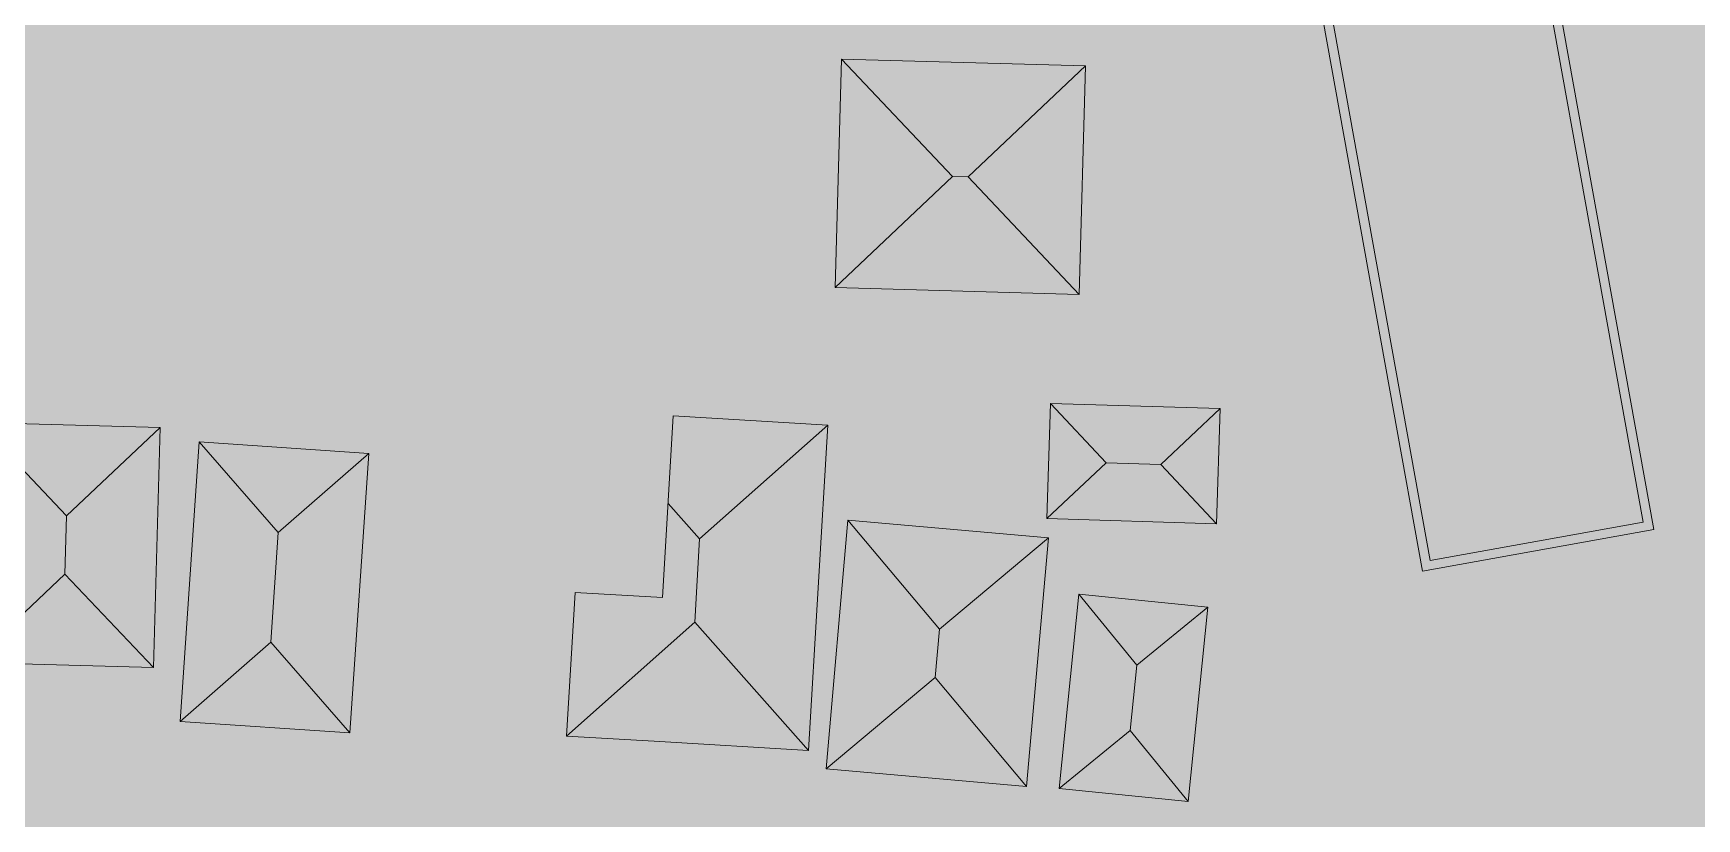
# Model space of a CAD drawing. Header units: metres. Extents: x 305859 to 307221, y 9155922 to 9156786.
# Drawn here: x 306411 to 306491.5, y 9156236.5 to 9156274.5 of the extents above; entities that cross this region are included whole.
import ezdxf

# ---------------------------------------------------------------- set-up
doc = ezdxf.new("R2010")
doc.units = ezdxf.units.M
for name, color, linetype, lineweight, true_color in [('B-BANGUNAN_PENDIDIKAN', 7, 'Continuous', 13, 0x78aadc), ('B-BANGUNAN_PERMUKIMAN', 7, 'Continuous', 13, 0xf0cd8c), ('B-BAYANGAN', 7, 'Continuous', 0, 0x76786c)]:
    doc.layers.add(name, color=color, linetype=linetype, lineweight=lineweight, true_color=true_color)
doc.layers.add('G-PERKERASAN', color=7, linetype='Continuous')

msp = doc.modelspace()

# ---------------------------------------------------------------- hatches: boundary and pattern name
at = {"layer": 'B-BANGUNAN_PENDIDIKAN', "true_color": 0x6290c6}
h = msp.add_hatch(color=153, dxfattribs=at)
h.dxf.hatch_style = 1
h.paths.add_polyline_path([(306489.414, 9156250.526), (306478.223, 9156248.509), (306471.211, 9156287.403), (306482.402, 9156289.42), (306488.86, 9156290.584), (306491.055, 9156278.409), (306484.598, 9156277.245), (306489.414, 9156250.526)])
at = {"layer": 'B-BANGUNAN_PERMUKIMAN', "true_color": 0xec9366}
h = msp.add_hatch(color=33, dxfattribs=at)
h.dxf.hatch_style = 1
h.paths.add_polyline_path([(306455.476, 9156267.608), (306449.797, 9156262.233), (306450.1, 9156273.286), (306455.476, 9156267.608)])
at = {"layer": 'B-BANGUNAN_PERMUKIMAN', "true_color": 0xeb9266}
h = msp.add_hatch(color=33, dxfattribs=at)
h.dxf.hatch_style = 1
h.paths.add_polyline_path([(306461.912, 9156272.963), (306456.234, 9156267.588), (306455.476, 9156267.608), (306450.1, 9156273.286), (306450.1, 9156273.286), (306461.912, 9156272.963)])
at = {"layer": 'B-BANGUNAN_PERMUKIMAN', "true_color": 0xbb7451}
h = msp.add_hatch(color=23, dxfattribs=at)
h.dxf.hatch_style = 1
h.paths.add_polyline_path([(306456.234, 9156267.588), (306461.912, 9156272.963), (306461.61, 9156261.909), (306456.234, 9156267.588)])
at = {"layer": 'B-BANGUNAN_PERMUKIMAN', "true_color": 0xbc7551}
h = msp.add_hatch(color=23, dxfattribs=at)
h.dxf.hatch_style = 1
h.paths.add_polyline_path([(306455.476, 9156267.608), (306456.234, 9156267.588), (306461.61, 9156261.909), (306461.61, 9156261.909), (306449.797, 9156262.233), (306455.476, 9156267.608)])
at = {"layer": 'B-BANGUNAN_PERMUKIMAN', "true_color": 0xec9366}
h = msp.add_hatch(color=33, dxfattribs=at)
h.dxf.hatch_style = 1
h.paths.add_polyline_path([(306460.212, 9156256.627), (306462.914, 9156253.757), (306460.044, 9156251.056), (306460.043, 9156251.056), (306460.16, 9156254.909), (306460.212, 9156256.627)])
at = {"layer": 'B-BANGUNAN_PERMUKIMAN', "true_color": 0xeb9266}
h = msp.add_hatch(color=33, dxfattribs=at)
h.dxf.hatch_style = 1
h.paths.add_polyline_path([(306468.424, 9156256.379), (306468.424, 9156256.379), (306465.554, 9156253.677), (306462.914, 9156253.757), (306460.212, 9156256.627), (306468.424, 9156256.379)])
at = {"layer": 'B-BANGUNAN_PERMUKIMAN', "true_color": 0xbb7451}
h = msp.add_hatch(color=23, dxfattribs=at)
h.dxf.hatch_style = 1
h.paths.add_polyline_path([(306465.554, 9156253.677), (306468.424, 9156256.379), (306468.256, 9156250.807), (306465.554, 9156253.677)])
at = {"layer": 'B-BANGUNAN_PERMUKIMAN', "true_color": 0xec9366}
h = msp.add_hatch(color=33, dxfattribs=at)
h.dxf.hatch_style = 1
h.paths.add_polyline_path([(306408.33, 9156255.712), (306412.61, 9156251.187), (306412.532, 9156248.371), (306408.007, 9156244.091), (306408.33, 9156255.712)])
at = {"layer": 'B-BANGUNAN_PERMUKIMAN', "true_color": 0xeb9266}
h = msp.add_hatch(color=33, dxfattribs=at)
h.dxf.hatch_style = 1
h.paths.add_polyline_path([(306412.61, 9156251.187), (306408.33, 9156255.712), (306417.135, 9156255.468), (306417.135, 9156255.468), (306412.61, 9156251.187)])
at = {"layer": 'B-BANGUNAN_PERMUKIMAN', "true_color": 0xed9467}
h = msp.add_hatch(color=21, dxfattribs=at)
h.dxf.hatch_style = 1
h.paths.add_polyline_path([(306443.239, 9156250.075), (306441.714, 9156251.791), (306441.963, 9156256.026), (306449.439, 9156255.586), (306443.239, 9156250.075)])
at = {"layer": 'B-BANGUNAN_PERMUKIMAN', "true_color": 0xc37954}
h = msp.add_hatch(color=23, dxfattribs=at)
h.dxf.hatch_style = 1
h.paths.add_polyline_path([(306448.513, 9156239.843), (306443.002, 9156246.043), (306443.239, 9156250.075), (306449.439, 9156255.586), (306448.513, 9156239.843)])
at = {"layer": 'B-BANGUNAN_PERMUKIMAN', "true_color": 0xbb7451}
h = msp.add_hatch(color=23, dxfattribs=at)
h.dxf.hatch_style = 1
h.paths.add_polyline_path([(306416.812, 9156243.846), (306416.812, 9156243.846), (306412.532, 9156248.371), (306412.61, 9156251.187), (306417.135, 9156255.468), (306416.884, 9156246.432), (306416.812, 9156243.846)])
at = {"layer": 'B-BANGUNAN_PERMUKIMAN', "true_color": 0xed9367}
h = msp.add_hatch(color=21, dxfattribs=at)
h.dxf.hatch_style = 1
h.paths.add_polyline_path([(306422.849, 9156250.39), (306422.486, 9156245.072), (306418.103, 9156241.248), (306419.025, 9156254.772), (306422.849, 9156250.39)])
at = {"layer": 'B-BANGUNAN_PERMUKIMAN', "true_color": 0xea9165}
h = msp.add_hatch(color=33, dxfattribs=at)
h.dxf.hatch_style = 1
h.paths.add_polyline_path([(306422.849, 9156250.39), (306419.025, 9156254.772), (306419.025, 9156254.773), (306427.231, 9156254.213), (306422.849, 9156250.39)])
at = {"layer": 'B-BANGUNAN_PERMUKIMAN', "true_color": 0xba7450}
h = msp.add_hatch(color=23, dxfattribs=at)
h.dxf.hatch_style = 1
h.paths.add_polyline_path([(306426.309, 9156240.689), (306422.486, 9156245.072), (306422.849, 9156250.39), (306427.231, 9156254.213), (306427.231, 9156254.213), (306426.309, 9156240.689)])
at = {"layer": 'B-BANGUNAN_PERMUKIMAN', "true_color": 0xbc7551}
h = msp.add_hatch(color=23, dxfattribs=at)
h.dxf.hatch_style = 1
h.paths.add_polyline_path([(306462.914, 9156253.757), (306465.554, 9156253.677), (306468.256, 9156250.807), (306460.044, 9156251.056), (306462.914, 9156253.757)])
at = {"layer": 'B-BANGUNAN_PERMUKIMAN', "true_color": 0xf19668}
h = msp.add_hatch(color=21, dxfattribs=at)
h.dxf.hatch_style = 1
h.paths.add_polyline_path([(306443.239, 9156250.075), (306443.002, 9156246.043), (306436.803, 9156240.532), (306437.212, 9156247.488), (306441.446, 9156247.239), (306441.714, 9156251.791), (306443.239, 9156250.075)])
at = {"layer": 'B-BANGUNAN_PERMUKIMAN', "true_color": 0xed9467}
h = msp.add_hatch(color=21, dxfattribs=at)
h.dxf.hatch_style = 1
h.paths.add_polyline_path([(306454.843, 9156245.704), (306454.637, 9156243.369), (306449.359, 9156238.943), (306449.359, 9156238.943), (306450.418, 9156250.982), (306454.843, 9156245.704)])
at = {"layer": 'B-BANGUNAN_PERMUKIMAN', "true_color": 0xe99165}
h = msp.add_hatch(color=33, dxfattribs=at)
h.dxf.hatch_style = 1
h.paths.add_polyline_path([(306454.843, 9156245.704), (306450.418, 9156250.982), (306450.418, 9156250.982), (306460.121, 9156250.129), (306454.843, 9156245.704)])
at = {"layer": 'B-BANGUNAN_PERMUKIMAN', "true_color": 0xba7350}
h = msp.add_hatch(color=23, dxfattribs=at)
h.dxf.hatch_style = 1
h.paths.add_polyline_path([(306459.062, 9156238.091), (306454.637, 9156243.369), (306454.843, 9156245.704), (306460.121, 9156250.129), (306459.062, 9156238.091)])
at = {"layer": 'B-BANGUNAN_PERMUKIMAN', "true_color": 0xbc7551}
h = msp.add_hatch(color=23, dxfattribs=at)
h.dxf.hatch_style = 1
h.paths.add_polyline_path([(306412.532, 9156248.371), (306416.812, 9156243.846), (306408.007, 9156244.091), (306412.532, 9156248.371)])
at = {"layer": 'B-BANGUNAN_PERMUKIMAN', "true_color": 0xee9467}
h = msp.add_hatch(color=21, dxfattribs=at)
h.dxf.hatch_style = 1
h.paths.add_polyline_path([(306461.593, 9156247.409), (306464.397, 9156243.969), (306464.075, 9156240.805), (306460.636, 9156238.001), (306460.636, 9156238.001), (306461.593, 9156247.409)])
at = {"layer": 'B-BANGUNAN_PERMUKIMAN', "true_color": 0xe99165}
h = msp.add_hatch(color=33, dxfattribs=at)
h.dxf.hatch_style = 1
h.paths.add_polyline_path([(306467.837, 9156246.774), (306464.397, 9156243.969), (306461.593, 9156247.409), (306467.837, 9156246.774)])
at = {"layer": 'B-BANGUNAN_PERMUKIMAN', "true_color": 0xb97350}
h = msp.add_hatch(color=23, dxfattribs=at)
h.dxf.hatch_style = 1
h.paths.add_polyline_path([(306464.075, 9156240.805), (306464.397, 9156243.969), (306467.837, 9156246.774), (306466.88, 9156237.366), (306464.075, 9156240.805)])
at = {"layer": 'B-BANGUNAN_PERMUKIMAN', "true_color": 0xc27954}
h = msp.add_hatch(color=23, dxfattribs=at)
h.dxf.hatch_style = 1
h.paths.add_polyline_path([(306443.002, 9156246.043), (306448.513, 9156239.843), (306441.037, 9156240.283), (306436.803, 9156240.532), (306436.803, 9156240.532), (306443.002, 9156246.043)])
at = {"layer": 'B-BANGUNAN_PERMUKIMAN', "true_color": 0xbd7652}
h = msp.add_hatch(color=23, dxfattribs=at)
h.dxf.hatch_style = 1
h.paths.add_polyline_path([(306422.486, 9156245.072), (306426.309, 9156240.689), (306418.103, 9156241.248), (306422.486, 9156245.072)])
at = {"layer": 'B-BANGUNAN_PERMUKIMAN', "true_color": 0xbe7652}
h = msp.add_hatch(color=23, dxfattribs=at)
h.dxf.hatch_style = 1
h.paths.add_polyline_path([(306454.637, 9156243.369), (306459.062, 9156238.091), (306449.359, 9156238.943), (306454.637, 9156243.369)])
h = msp.add_hatch(color=23, dxfattribs=at)
h.dxf.hatch_style = 1
h.paths.add_polyline_path([(306464.075, 9156240.805), (306466.88, 9156237.366), (306466.88, 9156237.366), (306460.636, 9156238.001), (306464.075, 9156240.805)])
at = {"layer": 'B-BAYANGAN', "true_color": 0x76786c}
h = msp.add_hatch(color=8, dxfattribs=at)
h.dxf.hatch_style = 1
h.paths.add_polyline_path([(306490.464, 9156249.477), (306479.273, 9156247.459), (306472.261, 9156286.353), (306483.452, 9156288.37), (306489.91, 9156289.534), (306492.105, 9156277.359), (306485.648, 9156276.195), (306490.464, 9156249.477)])
h = msp.add_hatch(color=8, dxfattribs=at)
h.dxf.hatch_style = 1
h.paths.add_polyline_path([(306462.662, 9156272.213), (306462.36, 9156261.159), (306450.547, 9156261.483), (306450.85, 9156272.536), (306462.662, 9156272.213)])
h = msp.add_hatch(color=8, dxfattribs=at)
h.dxf.hatch_style = 1
h.paths.add_polyline_path([(306469.174, 9156255.629), (306469.006, 9156250.057), (306460.793, 9156250.306), (306460.962, 9156255.878), (306469.174, 9156255.629)])
h = msp.add_hatch(color=8, dxfattribs=at)
h.dxf.hatch_style = 1
h.paths.add_polyline_path([(306417.885, 9156254.718), (306417.562, 9156243.096), (306408.757, 9156243.341), (306409.08, 9156254.962), (306417.885, 9156254.718)])
h = msp.add_hatch(color=8, dxfattribs=at)
h.dxf.hatch_style = 1
h.paths.add_polyline_path([(306450.189, 9156254.836), (306449.263, 9156239.093), (306441.787, 9156239.533), (306437.553, 9156239.782), (306437.962, 9156246.738), (306442.196, 9156246.489), (306442.713, 9156255.276), (306450.189, 9156254.836)])
h = msp.add_hatch(color=8, dxfattribs=at)
h.dxf.hatch_style = 1
h.paths.add_polyline_path([(306427.981, 9156253.463), (306427.059, 9156239.939), (306418.853, 9156240.498), (306419.775, 9156254.023), (306427.981, 9156253.463)])
h = msp.add_hatch(color=8, dxfattribs=at)
h.dxf.hatch_style = 1
h.paths.add_polyline_path([(306460.871, 9156249.379), (306459.812, 9156237.341), (306450.109, 9156238.193), (306451.168, 9156250.232), (306460.871, 9156249.379)])
h = msp.add_hatch(color=8, dxfattribs=at)
h.dxf.hatch_style = 1
h.paths.add_polyline_path([(306468.587, 9156246.024), (306467.63, 9156236.616), (306461.386, 9156237.251), (306462.342, 9156246.659), (306468.587, 9156246.024)])
at = {"layer": 'G-PERKERASAN', "true_color": 0xe0ded9}
h = msp.add_hatch(color=254, dxfattribs=at)
h.dxf.hatch_style = 1
h.paths.add_polyline_path([(306214.818, 9156364.842), (306222.697, 9156364.48), (306235.721, 9156363.881), (306237.278, 9156384.641), (306252.329, 9156383.603), (306255.703, 9156410.591), (306262.529, 9156410.022), (306265.045, 9156409.812), (306263.228, 9156389.572), (306278.279, 9156387.236), (306277.389, 9156377.004), (306277.241, 9156375.299), (306288.399, 9156374.261), (306289.59, 9156385.71), (306291.773, 9156406.698), (306306.045, 9156404.882), (306304.229, 9156386.717), (306333.608, 9156380.915), (306333.662, 9156381.234), (306337.441, 9156403.768), (306347.566, 9156464.144), (306314.273, 9156469.955), (306297.277, 9156471.802), (306305.21, 9156522.666), (306276.314, 9156526.951), (306271.414, 9156483.995), (306214.818, 9156490.283), (306214.818, 9156562.714), (306291.75, 9156555.548), (306369.455, 9156545.532), (306448.831, 9156532.371), (306448.831, 9156196.713), (306445.179, 9156193.233), (306439.076, 9156185.097), (306447.728, 9156157.385), (306448.826, 9156141.618), (306393.989, 9156155.199), (306332.726, 9156171.593), (306288.72, 9156190.576), (306246.009, 9156220.776), (306216.24, 9156242.779), (306214.818, 9156244.067), (306214.818, 9156364.842)])
h = msp.add_hatch(color=254, dxfattribs=at)
h.dxf.hatch_style = 1
h.paths.add_polyline_path([(306908.991, 9156199.224), (306871.946, 9156198.019), (306868.838, 9156144.144), (306843.973, 9156139.654), (306613.966, 9156113.407), (306520.721, 9156109.954), (306448.831, 9156118.111), (306448.831, 9156123.174), (306477.156, 9156118.515), (306520.147, 9156115.685), (306566.866, 9156115.258), (306613.832, 9156118.698), (306780.378, 9156142.221), (306834.175, 9156150.611), (306834.206, 9156150.614), (306834.236, 9156150.619), (306836.67, 9156150.94), (306832.652, 9156160.25), (306794.325, 9156155.537), (306785.065, 9156153.865), (306754.667, 9156148.377), (306749.086, 9156147.369), (306735.941, 9156145.416), (306694.109, 9156139.201), (306682.572, 9156137.435), (306647.045, 9156131.998), (306596.424, 9156127.396), (306534.299, 9156127.396), (306532.491, 9156127.582), (306527.336, 9156128.112), (306527.76, 9156145.94), (306529.801, 9156231.677), (306512.264, 9156228.096), (306472.743, 9156232.048), (306466.174, 9156213.241), (306448.831, 9156196.713), (306448.831, 9156532.371), (306504.834, 9156523.084), (306572.178, 9156510.306), (306677.166, 9156490.276), (306781.809, 9156471.972), (306833.432, 9156467.309), (306884.355, 9156462.71), (306888.869, 9156462.302), (306908.991, 9156460.229), (306908.991, 9156405.135), (306880.738, 9156410.367), (306872.191, 9156289.958), (306880.063, 9156289.504), (306887.261, 9156399.075), (306908.991, 9156395.952), (306908.991, 9156283.201), (306908.991, 9156208.942), (306891.749, 9156208.374), (306886.184, 9156208.191), (306882.096, 9156208.056), (306881.637, 9156222), (306879.908, 9156222), (306879.787, 9156200), (306885.632, 9156200.303), (306885.601, 9156199.857), (306906.625, 9156201.392), (306908.7, 9156201.5), (306908.991, 9156201.535), (306908.991, 9156199.224)])

# ---------------------------------------------------------------- linework, layer by layer
at = {"layer": 'B-BANGUNAN_PENDIDIKAN', "color": 167, "lineweight": 13, "true_color": 0x354f6c}
msp.add_lwpolyline([(306489.414, 9156250.526), (306478.223, 9156248.509), (306471.211, 9156287.403), (306482.402, 9156289.42), (306488.86, 9156290.584), (306491.055, 9156278.409), (306484.598, 9156277.245), (306489.414, 9156250.526)], close=True, dxfattribs=at)
at = {"layer": 'B-BANGUNAN_PENDIDIKAN', "color": 161, "lineweight": 9, "true_color": 0x73a9e9}
msp.add_lwpolyline([(306488.891, 9156250.89), (306478.586, 9156249.032), (306471.734, 9156287.04), (306482.482, 9156288.978), (306488.497, 9156290.062), (306490.532, 9156278.772), (306484.518, 9156277.688), (306484.475, 9156277.678), (306484.433, 9156277.663), (306484.393, 9156277.645), (306484.354, 9156277.623), (306484.318, 9156277.598), (306484.285, 9156277.569), (306484.255, 9156277.536), (306484.228, 9156277.501), (306484.205, 9156277.464), (306484.185, 9156277.424), (306484.169, 9156277.383), (306484.158, 9156277.34), (306484.151, 9156277.297), (306484.148, 9156277.253), (306484.149, 9156277.209), (306484.155, 9156277.165), (306488.891, 9156250.89)], close=True, dxfattribs=at)
at = {"layer": 'B-BANGUNAN_PERMUKIMAN', "color": 27, "lineweight": 9, "true_color": 0x744832}
for p, q in [((306450.1, 9156273.286), (306455.476, 9156267.608)), ((306461.912, 9156272.963), (306456.234, 9156267.588)), ((306449.797, 9156262.233), (306455.476, 9156267.608)), ((306455.476, 9156267.608), (306456.234, 9156267.588)), ((306461.61, 9156261.909), (306456.234, 9156267.588)), ((306460.212, 9156256.627), (306462.914, 9156253.757)), ((306468.424, 9156256.379), (306465.554, 9156253.677)), ((306408.33, 9156255.712), (306412.61, 9156251.187)), ((306449.439, 9156255.586), (306443.239, 9156250.075)), ((306417.135, 9156255.468), (306412.61, 9156251.187)), ((306419.025, 9156254.772), (306422.849, 9156250.39)), ((306427.231, 9156254.213), (306422.849, 9156250.39)), ((306460.044, 9156251.056), (306462.914, 9156253.757)), ((306465.554, 9156253.677), (306462.914, 9156253.757)), ((306468.256, 9156250.807), (306465.554, 9156253.677)), ((306441.714, 9156251.791), (306443.239, 9156250.075)), ((306412.532, 9156248.371), (306412.61, 9156251.187)), ((306450.418, 9156250.982), (306454.843, 9156245.704)), ((306422.486, 9156245.072), (306422.849, 9156250.39)), ((306443.239, 9156250.075), (306443.002, 9156246.043)), ((306460.121, 9156250.129), (306454.843, 9156245.704)), ((306408.007, 9156244.091), (306412.532, 9156248.371)), ((306416.812, 9156243.846), (306412.532, 9156248.371)), ((306461.593, 9156247.409), (306464.397, 9156243.969)), ((306467.837, 9156246.774), (306464.397, 9156243.969)), ((306436.803, 9156240.532), (306443.002, 9156246.043)), ((306448.513, 9156239.843), (306443.002, 9156246.043)), ((306418.103, 9156241.248), (306422.486, 9156245.072)), ((306426.309, 9156240.689), (306422.486, 9156245.072)), ((306454.843, 9156245.704), (306454.637, 9156243.369)), ((306464.075, 9156240.805), (306464.397, 9156243.969)), ((306449.359, 9156238.943), (306454.637, 9156243.369)), ((306459.062, 9156238.091), (306454.637, 9156243.369)), ((306460.636, 9156238.001), (306464.075, 9156240.805)), ((306466.88, 9156237.366), (306464.075, 9156240.805))]:
    msp.add_line(p, q, dxfattribs=at)
at = {"layer": 'B-BANGUNAN_PERMUKIMAN', "color": 27, "lineweight": 13, "true_color": 0x744832}
for points in [[(306461.912, 9156272.963), (306461.61, 9156261.909), (306449.797, 9156262.233), (306450.1, 9156273.286), (306461.912, 9156272.963)], [(306468.424, 9156256.379), (306468.256, 9156250.807), (306460.043, 9156251.056), (306460.212, 9156256.628), (306468.424, 9156256.379)], [(306417.135, 9156255.468), (306416.812, 9156243.846), (306408.007, 9156244.091), (306408.33, 9156255.712), (306417.135, 9156255.468)], [(306449.439, 9156255.586), (306448.513, 9156239.843), (306441.037, 9156240.283), (306436.803, 9156240.532), (306437.212, 9156247.488), (306441.446, 9156247.239), (306441.963, 9156256.026), (306449.439, 9156255.586)], [(306427.231, 9156254.213), (306426.309, 9156240.689), (306418.103, 9156241.248), (306419.025, 9156254.773), (306427.231, 9156254.213)], [(306460.121, 9156250.129), (306459.062, 9156238.091), (306449.359, 9156238.943), (306450.418, 9156250.982), (306460.121, 9156250.129)], [(306467.837, 9156246.774), (306466.88, 9156237.366), (306460.636, 9156238.001), (306461.592, 9156247.409), (306467.837, 9156246.774)]]:
    msp.add_lwpolyline(points, close=True, dxfattribs=at)

doc.saveas('drawing.dxf')
